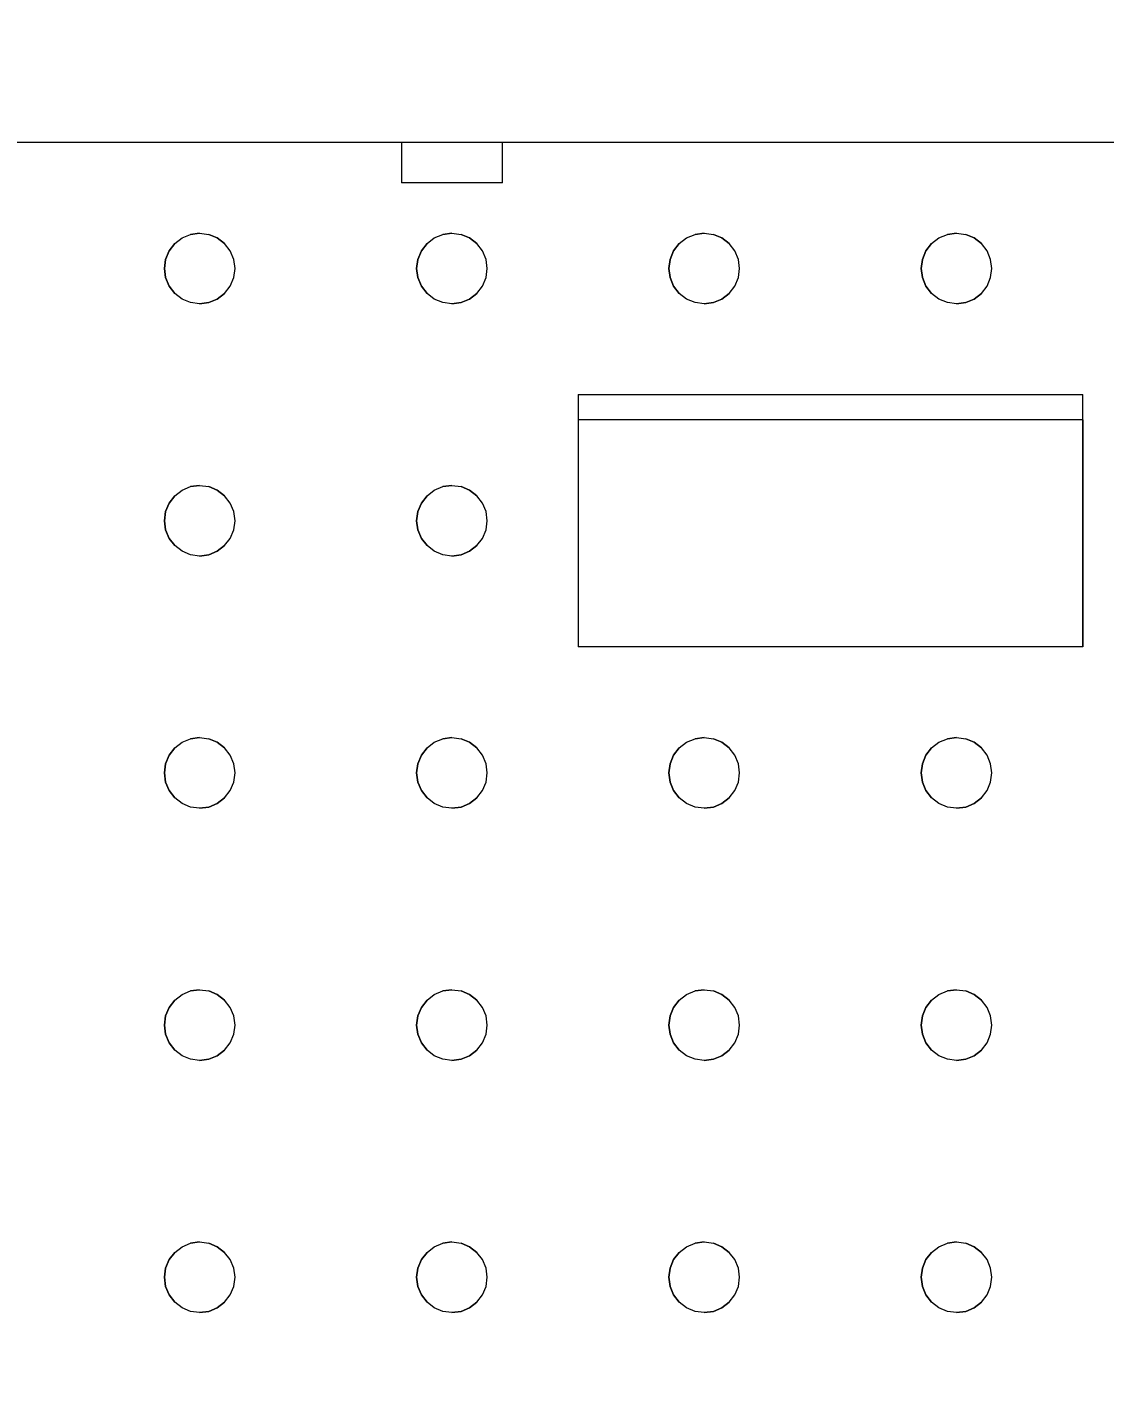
# Model space of a CAD drawing. Header units: inches. Extents: x -827 to 154, y -802 to 207.
# Drawn here: x 74.8 to 91.61, y -108.36 to -87.33 of the extents above; entities that cross this region are included whole.
import ezdxf

# ---------------------------------------------------------------- set-up
doc = ezdxf.new("R2010")
doc.units = ezdxf.units.IN
doc.header["$MEASUREMENT"] = 0
for name, color, linetype, lineweight in [('A-ANNO-DIMS', 211, 'Continuous', 9), ('A-ANNO-DIMS-48', 211, 'Continuous', 9), ('Layer0', 7, 'Continuous', 9), ('welding_bench_skp', 8, 'Continuous', 9)]:
    doc.layers.add(name, color=color, linetype=linetype, lineweight=lineweight)
doc.styles.add('Arial', font='arial.ttf', dxfattribs={"height": 4.5})
doc.dimstyles.new('Linear_-_3_32__Arial', dxfattribs={"dimscale": 12, "dimtxt": 4.591167, "dimasz": 0.5, "dimexe": 0.375, "dimexo": 0.25, "dimgap": 0.25, "dimtad": 1, "dimdec": 5, "dimrnd": 0.03125, "dimzin": 1, "dimdsep": 46, "dimlunit": 4, "dimtxsty": 'Arial', "dimblk1": 'OBLIQUE', "dimblk2": 'OBLIQUE', "dimsah": 1, "dimcen": 0.09, "dimdle": 0.375, "dimazin": 0, "dimtfac": 1, "dimtdec": 4, "dimtix": 1, "dimtmove": 0, "dimatfit": 3, "dimfxl": 1, "dimtvp": 1, "dimtfill": 1, "dimfrac": 2, "dimtolj": 1, "dimtzin": 0, "dimarcsym": 2})

# ---------------------------------------------------------------- blocks, each defined once
blk = doc.blocks.new('welding_bench_skp_10-403465-Level 1')
at = {"layer": 'Layer0'}
for p, q in [((0, 0.394), (0, 3.937)), ((0, 3.937), (7.874, 3.937)), ((0, 3.937), (0, 0.394)), ((0, 3.937), (7.874, 3.937)), ((7.874, 0.394), (7.874, 3.937)), ((7.874, 0.394), (7.874, 3.937)), ((0, 0.394), (0, 0)), ((0, 0.394), (0, 0)), ((0, 0.394), (7.874, 0.394)), ((0, 0.394), (7.874, 0.394)), ((7.874, 0), (7.874, 0.394)), ((7.874, 0), (7.874, 0.394)), ((7.874, 0), (0, 0)), ((7.874, 0), (0, 0))]:
    blk.add_line(p, q, dxfattribs=at)
blk = doc.blocks.new('welding_bench_skp_5-403460-Level 1')
at = {"layer": 'Layer0'}
for p, q in [((39.37, 30.315), (39.37, 51.165)), ((39.37, 30.315), (39.37, 51.165)), ((21.378, 33.942), (21.264, 33.854)), ((21.264, 33.854), (21.378, 33.942)), ((21.511, 33.997), (21.378, 33.942)), ((21.378, 33.942), (21.511, 33.997)), ((21.654, 34.016), (21.511, 33.997)), ((21.511, 33.997), (21.654, 34.016)), ((21.796, 33.997), (21.654, 34.016)), ((21.654, 34.016), (21.796, 33.997)), ((21.929, 33.942), (21.796, 33.997)), ((21.796, 33.997), (21.929, 33.942)), ((22.043, 33.854), (21.929, 33.942)), ((21.929, 33.942), (22.043, 33.854)), ((25.315, 33.942), (25.201, 33.854)), ((25.201, 33.854), (25.315, 33.942)), ((25.448, 33.997), (25.315, 33.942)), ((25.315, 33.942), (25.448, 33.997)), ((25.591, 34.016), (25.448, 33.997)), ((25.448, 33.997), (25.591, 34.016)), ((25.733, 33.997), (25.591, 34.016)), ((25.591, 34.016), (25.733, 33.997)), ((25.866, 33.942), (25.733, 33.997)), ((25.733, 33.997), (25.866, 33.942)), ((25.98, 33.854), (25.866, 33.942)), ((25.866, 33.942), (25.98, 33.854)), ((29.252, 33.942), (29.138, 33.854)), ((29.138, 33.854), (29.252, 33.942)), ((29.385, 33.997), (29.252, 33.942)), ((29.252, 33.942), (29.385, 33.997)), ((29.528, 34.016), (29.385, 33.997)), ((29.385, 33.997), (29.528, 34.016)), ((29.67, 33.997), (29.528, 34.016)), ((29.528, 34.016), (29.67, 33.997)), ((29.803, 33.942), (29.67, 33.997)), ((29.67, 33.997), (29.803, 33.942)), ((29.917, 33.854), (29.803, 33.942)), ((29.803, 33.942), (29.917, 33.854)), ((33.189, 33.942), (33.075, 33.854)), ((33.075, 33.854), (33.189, 33.942)), ((33.322, 33.997), (33.189, 33.942)), ((33.189, 33.942), (33.322, 33.997)), ((33.465, 34.016), (33.322, 33.997)), ((33.322, 33.997), (33.465, 34.016)), ((33.607, 33.997), (33.465, 34.016)), ((33.465, 34.016), (33.607, 33.997)), ((33.74, 33.942), (33.607, 33.997)), ((33.607, 33.997), (33.74, 33.942)), ((33.854, 33.854), (33.74, 33.942)), ((33.74, 33.942), (33.854, 33.854)), ((37.126, 33.942), (37.012, 33.854)), ((37.012, 33.854), (37.126, 33.942)), ((37.259, 33.997), (37.126, 33.942)), ((37.126, 33.942), (37.259, 33.997)), ((37.402, 34.016), (37.259, 33.997)), ((37.259, 33.997), (37.402, 34.016)), ((37.544, 33.997), (37.402, 34.016)), ((37.402, 34.016), (37.544, 33.997)), ((37.677, 33.942), (37.544, 33.997)), ((37.544, 33.997), (37.677, 33.942)), ((37.791, 33.854), (37.677, 33.942)), ((37.677, 33.942), (37.791, 33.854)), ((21.121, 33.607), (21.176, 33.74)), ((21.121, 33.607), (21.176, 33.74)), ((21.176, 33.74), (21.264, 33.854)), ((21.176, 33.74), (21.264, 33.854)), ((22.043, 33.854), (22.131, 33.74)), ((22.043, 33.854), (22.131, 33.74)), ((22.131, 33.74), (22.186, 33.607)), ((22.131, 33.74), (22.186, 33.607)), ((25.058, 33.607), (25.113, 33.74)), ((25.058, 33.607), (25.113, 33.74)), ((25.113, 33.74), (25.201, 33.854)), ((25.113, 33.74), (25.201, 33.854)), ((25.98, 33.854), (26.068, 33.74)), ((25.98, 33.854), (26.068, 33.74)), ((26.068, 33.74), (26.123, 33.607)), ((26.068, 33.74), (26.123, 33.607)), ((28.995, 33.607), (29.05, 33.74)), ((28.995, 33.607), (29.05, 33.74)), ((29.05, 33.74), (29.138, 33.854)), ((29.05, 33.74), (29.138, 33.854)), ((29.917, 33.854), (30.005, 33.74)), ((29.917, 33.854), (30.005, 33.74)), ((30.005, 33.74), (30.06, 33.607)), ((30.005, 33.74), (30.06, 33.607)), ((32.932, 33.607), (32.987, 33.74)), ((32.932, 33.607), (32.987, 33.74)), ((32.987, 33.74), (33.075, 33.854)), ((32.987, 33.74), (33.075, 33.854)), ((33.854, 33.854), (33.942, 33.74)), ((33.854, 33.854), (33.942, 33.74)), ((33.942, 33.74), (33.997, 33.607)), ((33.942, 33.74), (33.997, 33.607)), ((36.869, 33.607), (36.924, 33.74)), ((36.869, 33.607), (36.924, 33.74)), ((36.924, 33.74), (37.012, 33.854)), ((36.924, 33.74), (37.012, 33.854)), ((37.791, 33.854), (37.879, 33.74)), ((37.791, 33.854), (37.879, 33.74)), ((37.879, 33.74), (37.934, 33.607)), ((37.879, 33.74), (37.934, 33.607)), ((21.102, 33.465), (21.121, 33.607)), ((21.102, 33.465), (21.121, 33.607)), ((21.121, 33.322), (21.102, 33.465)), ((21.102, 33.465), (21.121, 33.322)), ((22.186, 33.607), (22.205, 33.465)), ((22.205, 33.465), (22.186, 33.607)), ((22.205, 33.465), (22.186, 33.322)), ((22.205, 33.465), (22.186, 33.322)), ((25.039, 33.465), (25.058, 33.607)), ((25.039, 33.465), (25.058, 33.607)), ((25.058, 33.322), (25.039, 33.465)), ((25.039, 33.465), (25.058, 33.322)), ((26.123, 33.607), (26.142, 33.465)), ((26.142, 33.465), (26.123, 33.607)), ((26.142, 33.465), (26.123, 33.322)), ((26.142, 33.465), (26.123, 33.322)), ((28.976, 33.465), (28.995, 33.607)), ((28.976, 33.465), (28.995, 33.607)), ((28.995, 33.322), (28.976, 33.465)), ((28.976, 33.465), (28.995, 33.322)), ((30.06, 33.607), (30.079, 33.465)), ((30.079, 33.465), (30.06, 33.607)), ((30.079, 33.465), (30.06, 33.322)), ((30.079, 33.465), (30.06, 33.322)), ((32.913, 33.465), (32.932, 33.607)), ((32.913, 33.465), (32.932, 33.607)), ((32.932, 33.322), (32.913, 33.465)), ((32.913, 33.465), (32.932, 33.322)), ((33.997, 33.607), (34.016, 33.465)), ((34.016, 33.465), (33.997, 33.607)), ((34.016, 33.465), (33.997, 33.322)), ((34.016, 33.465), (33.997, 33.322)), ((36.85, 33.465), (36.869, 33.607)), ((36.85, 33.465), (36.869, 33.607)), ((36.869, 33.322), (36.85, 33.465)), ((36.85, 33.465), (36.869, 33.322)), ((37.934, 33.607), (37.953, 33.465)), ((37.953, 33.465), (37.934, 33.607)), ((37.953, 33.465), (37.934, 33.322)), ((37.953, 33.465), (37.934, 33.322)), ((21.176, 33.189), (21.121, 33.322)), ((21.121, 33.322), (21.176, 33.189)), ((22.186, 33.322), (22.131, 33.189)), ((22.131, 33.189), (22.186, 33.322)), ((25.113, 33.189), (25.058, 33.322)), ((25.058, 33.322), (25.113, 33.189)), ((26.123, 33.322), (26.068, 33.189)), ((26.068, 33.189), (26.123, 33.322)), ((29.05, 33.189), (28.995, 33.322)), ((28.995, 33.322), (29.05, 33.189)), ((30.06, 33.322), (30.005, 33.189)), ((30.005, 33.189), (30.06, 33.322)), ((32.987, 33.189), (32.932, 33.322)), ((32.932, 33.322), (32.987, 33.189)), ((33.997, 33.322), (33.942, 33.189)), ((33.942, 33.189), (33.997, 33.322)), ((36.924, 33.189), (36.869, 33.322)), ((36.869, 33.322), (36.924, 33.189)), ((37.934, 33.322), (37.879, 33.189)), ((37.879, 33.189), (37.934, 33.322)), ((21.264, 33.075), (21.176, 33.189)), ((21.176, 33.189), (21.264, 33.075)), ((21.264, 33.075), (21.378, 32.987)), ((21.264, 33.075), (21.378, 32.987)), ((21.929, 32.987), (22.043, 33.075)), ((21.929, 32.987), (22.043, 33.075)), ((22.131, 33.189), (22.043, 33.075)), ((22.043, 33.075), (22.131, 33.189)), ((25.201, 33.075), (25.113, 33.189)), ((25.113, 33.189), (25.201, 33.075)), ((25.201, 33.075), (25.315, 32.987)), ((25.201, 33.075), (25.315, 32.987)), ((25.866, 32.987), (25.98, 33.075)), ((25.866, 32.987), (25.98, 33.075)), ((26.068, 33.189), (25.98, 33.075)), ((25.98, 33.075), (26.068, 33.189)), ((29.138, 33.075), (29.05, 33.189)), ((29.05, 33.189), (29.138, 33.075)), ((29.138, 33.075), (29.252, 32.987)), ((29.138, 33.075), (29.252, 32.987)), ((29.803, 32.987), (29.917, 33.075)), ((29.803, 32.987), (29.917, 33.075)), ((30.005, 33.189), (29.917, 33.075)), ((29.917, 33.075), (30.005, 33.189)), ((33.075, 33.075), (32.987, 33.189)), ((32.987, 33.189), (33.075, 33.075)), ((33.075, 33.075), (33.189, 32.987)), ((33.075, 33.075), (33.189, 32.987)), ((33.74, 32.987), (33.854, 33.075)), ((33.74, 32.987), (33.854, 33.075)), ((33.942, 33.189), (33.854, 33.075)), ((33.854, 33.075), (33.942, 33.189)), ((37.012, 33.075), (36.924, 33.189)), ((36.924, 33.189), (37.012, 33.075)), ((37.012, 33.075), (37.126, 32.987)), ((37.012, 33.075), (37.126, 32.987)), ((37.677, 32.987), (37.791, 33.075)), ((37.677, 32.987), (37.791, 33.075)), ((37.879, 33.189), (37.791, 33.075)), ((37.791, 33.075), (37.879, 33.189)), ((21.378, 32.987), (21.511, 32.932)), ((21.378, 32.987), (21.511, 32.932)), ((21.511, 32.932), (21.654, 32.913)), ((21.511, 32.932), (21.654, 32.913)), ((21.654, 32.913), (21.796, 32.932)), ((21.654, 32.913), (21.796, 32.932)), ((21.796, 32.932), (21.929, 32.987)), ((21.796, 32.932), (21.929, 32.987)), ((25.315, 32.987), (25.448, 32.932)), ((25.315, 32.987), (25.448, 32.932)), ((25.448, 32.932), (25.591, 32.913)), ((25.448, 32.932), (25.591, 32.913)), ((25.591, 32.913), (25.733, 32.932)), ((25.591, 32.913), (25.733, 32.932)), ((25.733, 32.932), (25.866, 32.987)), ((25.733, 32.932), (25.866, 32.987)), ((29.252, 32.987), (29.385, 32.932)), ((29.252, 32.987), (29.385, 32.932)), ((29.385, 32.932), (29.528, 32.913)), ((29.385, 32.932), (29.528, 32.913)), ((29.528, 32.913), (29.67, 32.932)), ((29.528, 32.913), (29.67, 32.932)), ((29.67, 32.932), (29.803, 32.987)), ((29.67, 32.932), (29.803, 32.987)), ((33.189, 32.987), (33.322, 32.932)), ((33.189, 32.987), (33.322, 32.932)), ((33.322, 32.932), (33.465, 32.913)), ((33.322, 32.932), (33.465, 32.913)), ((33.465, 32.913), (33.607, 32.932)), ((33.465, 32.913), (33.607, 32.932)), ((33.607, 32.932), (33.74, 32.987)), ((33.607, 32.932), (33.74, 32.987)), ((37.126, 32.987), (37.259, 32.932)), ((37.126, 32.987), (37.259, 32.932)), ((37.259, 32.932), (37.402, 32.913)), ((37.259, 32.932), (37.402, 32.913)), ((37.402, 32.913), (37.544, 32.932)), ((37.402, 32.913), (37.544, 32.932)), ((37.544, 32.932), (37.677, 32.987)), ((37.544, 32.932), (37.677, 32.987)), ((39.37, 30.315), (38.74, 30.315)), ((38.74, 28.74), (38.74, 30.315)), ((38.74, 28.74), (38.74, 30.315)), ((39.37, 30.315), (38.74, 30.315)), ((21.654, 30.079), (21.511, 30.06)), ((21.511, 30.06), (21.654, 30.079)), ((21.796, 30.06), (21.654, 30.079)), ((21.654, 30.079), (21.796, 30.06)), ((25.591, 30.079), (25.448, 30.06)), ((25.448, 30.06), (25.591, 30.079)), ((25.733, 30.06), (25.591, 30.079)), ((25.591, 30.079), (25.733, 30.06)), ((29.528, 30.079), (29.385, 30.06)), ((29.385, 30.06), (29.528, 30.079)), ((29.67, 30.06), (29.528, 30.079)), ((29.528, 30.079), (29.67, 30.06)), ((33.465, 30.079), (33.322, 30.06)), ((33.322, 30.06), (33.465, 30.079)), ((33.607, 30.06), (33.465, 30.079)), ((33.465, 30.079), (33.607, 30.06)), ((37.402, 30.079), (37.259, 30.06)), ((37.259, 30.06), (37.402, 30.079)), ((37.544, 30.06), (37.402, 30.079)), ((37.402, 30.079), (37.544, 30.06)), ((21.176, 29.803), (21.264, 29.917)), ((21.176, 29.803), (21.264, 29.917)), ((21.378, 30.005), (21.264, 29.917)), ((21.264, 29.917), (21.378, 30.005)), ((21.511, 30.06), (21.378, 30.005)), ((21.378, 30.005), (21.511, 30.06)), ((21.929, 30.005), (21.796, 30.06)), ((21.796, 30.06), (21.929, 30.005)), ((22.043, 29.917), (21.929, 30.005)), ((21.929, 30.005), (22.043, 29.917)), ((22.043, 29.917), (22.131, 29.803)), ((22.043, 29.917), (22.131, 29.803)), ((25.113, 29.803), (25.201, 29.917)), ((25.113, 29.803), (25.201, 29.917)), ((25.315, 30.005), (25.201, 29.917)), ((25.201, 29.917), (25.315, 30.005)), ((25.448, 30.06), (25.315, 30.005)), ((25.315, 30.005), (25.448, 30.06)), ((25.866, 30.005), (25.733, 30.06)), ((25.733, 30.06), (25.866, 30.005)), ((25.98, 29.917), (25.866, 30.005)), ((25.866, 30.005), (25.98, 29.917)), ((25.98, 29.917), (26.068, 29.803)), ((25.98, 29.917), (26.068, 29.803)), ((29.05, 29.803), (29.138, 29.917)), ((29.05, 29.803), (29.138, 29.917)), ((29.252, 30.005), (29.138, 29.917)), ((29.138, 29.917), (29.252, 30.005)), ((29.385, 30.06), (29.252, 30.005)), ((29.252, 30.005), (29.385, 30.06)), ((29.803, 30.005), (29.67, 30.06)), ((29.67, 30.06), (29.803, 30.005)), ((29.917, 29.917), (29.803, 30.005)), ((29.803, 30.005), (29.917, 29.917)), ((29.917, 29.917), (30.005, 29.803)), ((29.917, 29.917), (30.005, 29.803)), ((32.987, 29.803), (33.075, 29.917)), ((32.987, 29.803), (33.075, 29.917)), ((33.189, 30.005), (33.075, 29.917)), ((33.075, 29.917), (33.189, 30.005)), ((33.322, 30.06), (33.189, 30.005)), ((33.189, 30.005), (33.322, 30.06)), ((33.74, 30.005), (33.607, 30.06)), ((33.607, 30.06), (33.74, 30.005)), ((33.854, 29.917), (33.74, 30.005)), ((33.74, 30.005), (33.854, 29.917)), ((33.854, 29.917), (33.942, 29.803)), ((33.854, 29.917), (33.942, 29.803)), ((36.924, 29.803), (37.012, 29.917)), ((36.924, 29.803), (37.012, 29.917)), ((37.126, 30.005), (37.012, 29.917)), ((37.012, 29.917), (37.126, 30.005)), ((37.259, 30.06), (37.126, 30.005)), ((37.126, 30.005), (37.259, 30.06)), ((37.677, 30.005), (37.544, 30.06)), ((37.544, 30.06), (37.677, 30.005)), ((37.791, 29.917), (37.677, 30.005)), ((37.677, 30.005), (37.791, 29.917)), ((37.791, 29.917), (37.879, 29.803)), ((37.791, 29.917), (37.879, 29.803)), ((21.102, 29.528), (21.121, 29.67)), ((21.102, 29.528), (21.121, 29.67)), ((21.121, 29.67), (21.176, 29.803)), ((21.121, 29.67), (21.176, 29.803)), ((22.131, 29.803), (22.186, 29.67)), ((22.131, 29.803), (22.186, 29.67)), ((22.186, 29.67), (22.205, 29.528)), ((22.205, 29.528), (22.186, 29.67)), ((25.039, 29.528), (25.058, 29.67)), ((25.039, 29.528), (25.058, 29.67)), ((25.058, 29.67), (25.113, 29.803)), ((25.058, 29.67), (25.113, 29.803)), ((26.068, 29.803), (26.123, 29.67)), ((26.068, 29.803), (26.123, 29.67)), ((26.123, 29.67), (26.142, 29.528)), ((26.142, 29.528), (26.123, 29.67)), ((28.976, 29.528), (28.995, 29.67)), ((28.976, 29.528), (28.995, 29.67)), ((28.995, 29.67), (29.05, 29.803)), ((28.995, 29.67), (29.05, 29.803)), ((30.005, 29.803), (30.06, 29.67)), ((30.005, 29.803), (30.06, 29.67)), ((30.06, 29.67), (30.079, 29.528)), ((30.079, 29.528), (30.06, 29.67)), ((32.913, 29.528), (32.932, 29.67)), ((32.913, 29.528), (32.932, 29.67)), ((32.932, 29.67), (32.987, 29.803)), ((32.932, 29.67), (32.987, 29.803)), ((33.942, 29.803), (33.997, 29.67)), ((33.942, 29.803), (33.997, 29.67)), ((33.997, 29.67), (34.016, 29.528)), ((34.016, 29.528), (33.997, 29.67)), ((36.85, 29.528), (36.869, 29.67)), ((36.85, 29.528), (36.869, 29.67)), ((36.869, 29.67), (36.924, 29.803)), ((36.869, 29.67), (36.924, 29.803)), ((37.879, 29.803), (37.934, 29.67)), ((37.879, 29.803), (37.934, 29.67)), ((37.934, 29.67), (37.953, 29.528)), ((37.953, 29.528), (37.934, 29.67)), ((21.121, 29.385), (21.102, 29.528)), ((21.102, 29.528), (21.121, 29.385)), ((22.205, 29.528), (22.186, 29.385)), ((22.205, 29.528), (22.186, 29.385)), ((25.058, 29.385), (25.039, 29.528)), ((25.039, 29.528), (25.058, 29.385)), ((26.142, 29.528), (26.123, 29.385)), ((26.142, 29.528), (26.123, 29.385)), ((28.995, 29.385), (28.976, 29.528)), ((28.976, 29.528), (28.995, 29.385)), ((30.079, 29.528), (30.06, 29.385)), ((30.079, 29.528), (30.06, 29.385)), ((32.932, 29.385), (32.913, 29.528)), ((32.913, 29.528), (32.932, 29.385)), ((34.016, 29.528), (33.997, 29.385)), ((34.016, 29.528), (33.997, 29.385)), ((36.869, 29.385), (36.85, 29.528)), ((36.85, 29.528), (36.869, 29.385)), ((37.953, 29.528), (37.934, 29.385)), ((37.953, 29.528), (37.934, 29.385)), ((21.176, 29.252), (21.121, 29.385)), ((21.121, 29.385), (21.176, 29.252)), ((21.264, 29.138), (21.176, 29.252)), ((21.176, 29.252), (21.264, 29.138)), ((22.131, 29.252), (22.043, 29.138)), ((22.043, 29.138), (22.131, 29.252)), ((22.186, 29.385), (22.131, 29.252)), ((22.131, 29.252), (22.186, 29.385)), ((25.113, 29.252), (25.058, 29.385)), ((25.058, 29.385), (25.113, 29.252)), ((25.201, 29.138), (25.113, 29.252)), ((25.113, 29.252), (25.201, 29.138)), ((26.068, 29.252), (25.98, 29.138)), ((25.98, 29.138), (26.068, 29.252)), ((26.123, 29.385), (26.068, 29.252)), ((26.068, 29.252), (26.123, 29.385)), ((29.05, 29.252), (28.995, 29.385)), ((28.995, 29.385), (29.05, 29.252)), ((29.138, 29.138), (29.05, 29.252)), ((29.05, 29.252), (29.138, 29.138)), ((30.005, 29.252), (29.917, 29.138)), ((29.917, 29.138), (30.005, 29.252)), ((30.06, 29.385), (30.005, 29.252)), ((30.005, 29.252), (30.06, 29.385)), ((32.987, 29.252), (32.932, 29.385)), ((32.932, 29.385), (32.987, 29.252)), ((33.075, 29.138), (32.987, 29.252)), ((32.987, 29.252), (33.075, 29.138)), ((33.942, 29.252), (33.854, 29.138)), ((33.854, 29.138), (33.942, 29.252)), ((33.997, 29.385), (33.942, 29.252)), ((33.942, 29.252), (33.997, 29.385)), ((36.924, 29.252), (36.869, 29.385)), ((36.869, 29.385), (36.924, 29.252)), ((37.012, 29.138), (36.924, 29.252)), ((36.924, 29.252), (37.012, 29.138)), ((37.879, 29.252), (37.791, 29.138)), ((37.791, 29.138), (37.879, 29.252)), ((37.934, 29.385), (37.879, 29.252)), ((37.879, 29.252), (37.934, 29.385)), ((21.264, 29.138), (21.378, 29.05)), ((21.264, 29.138), (21.378, 29.05)), ((21.378, 29.05), (21.511, 28.995)), ((21.378, 29.05), (21.511, 28.995)), ((21.796, 28.995), (21.929, 29.05)), ((21.796, 28.995), (21.929, 29.05)), ((21.929, 29.05), (22.043, 29.138)), ((21.929, 29.05), (22.043, 29.138)), ((25.201, 29.138), (25.315, 29.05)), ((25.201, 29.138), (25.315, 29.05)), ((25.315, 29.05), (25.448, 28.995)), ((25.315, 29.05), (25.448, 28.995)), ((25.733, 28.995), (25.866, 29.05)), ((25.733, 28.995), (25.866, 29.05)), ((25.866, 29.05), (25.98, 29.138)), ((25.866, 29.05), (25.98, 29.138)), ((29.138, 29.138), (29.252, 29.05)), ((29.138, 29.138), (29.252, 29.05)), ((29.252, 29.05), (29.385, 28.995)), ((29.252, 29.05), (29.385, 28.995)), ((29.67, 28.995), (29.803, 29.05)), ((29.67, 28.995), (29.803, 29.05)), ((29.803, 29.05), (29.917, 29.138)), ((29.803, 29.05), (29.917, 29.138)), ((33.075, 29.138), (33.189, 29.05)), ((33.075, 29.138), (33.189, 29.05)), ((33.189, 29.05), (33.322, 28.995)), ((33.189, 29.05), (33.322, 28.995)), ((33.607, 28.995), (33.74, 29.05)), ((33.607, 28.995), (33.74, 29.05)), ((33.74, 29.05), (33.854, 29.138)), ((33.74, 29.05), (33.854, 29.138)), ((37.012, 29.138), (37.126, 29.05)), ((37.012, 29.138), (37.126, 29.05)), ((37.126, 29.05), (37.259, 28.995)), ((37.126, 29.05), (37.259, 28.995)), ((37.544, 28.995), (37.677, 29.05)), ((37.544, 28.995), (37.677, 29.05)), ((37.677, 29.05), (37.791, 29.138)), ((37.677, 29.05), (37.791, 29.138)), ((21.511, 28.995), (21.654, 28.976)), ((21.511, 28.995), (21.654, 28.976)), ((21.654, 28.976), (21.796, 28.995)), ((21.654, 28.976), (21.796, 28.995)), ((25.448, 28.995), (25.591, 28.976)), ((25.448, 28.995), (25.591, 28.976)), ((25.591, 28.976), (25.733, 28.995)), ((25.591, 28.976), (25.733, 28.995)), ((29.385, 28.995), (29.528, 28.976)), ((29.385, 28.995), (29.528, 28.976)), ((29.528, 28.976), (29.67, 28.995)), ((29.528, 28.976), (29.67, 28.995)), ((33.322, 28.995), (33.465, 28.976)), ((33.322, 28.995), (33.465, 28.976)), ((33.465, 28.976), (33.607, 28.995)), ((33.465, 28.976), (33.607, 28.995)), ((37.259, 28.995), (37.402, 28.976)), ((37.259, 28.995), (37.402, 28.976)), ((37.402, 28.976), (37.544, 28.995)), ((37.402, 28.976), (37.544, 28.995)), ((38.74, 28.74), (39.37, 28.74)), ((38.74, 28.74), (39.37, 28.74)), ((39.37, 4.724), (39.37, 28.74)), ((39.37, 4.724), (39.37, 28.74)), ((21.511, 26.123), (21.378, 26.068)), ((21.378, 26.068), (21.511, 26.123)), ((21.654, 26.142), (21.511, 26.123)), ((21.511, 26.123), (21.654, 26.142)), ((21.796, 26.123), (21.654, 26.142)), ((21.654, 26.142), (21.796, 26.123)), ((21.929, 26.068), (21.796, 26.123)), ((21.796, 26.123), (21.929, 26.068)), ((25.448, 26.123), (25.315, 26.068)), ((25.315, 26.068), (25.448, 26.123)), ((25.591, 26.142), (25.448, 26.123)), ((25.448, 26.123), (25.591, 26.142)), ((25.733, 26.123), (25.591, 26.142)), ((25.591, 26.142), (25.733, 26.123)), ((25.866, 26.068), (25.733, 26.123)), ((25.733, 26.123), (25.866, 26.068)), ((29.385, 26.123), (29.252, 26.068)), ((29.252, 26.068), (29.385, 26.123)), ((29.528, 26.142), (29.385, 26.123)), ((29.385, 26.123), (29.528, 26.142)), ((29.67, 26.123), (29.528, 26.142)), ((29.528, 26.142), (29.67, 26.123)), ((29.803, 26.068), (29.67, 26.123)), ((29.67, 26.123), (29.803, 26.068)), ((37.259, 26.123), (37.126, 26.068)), ((37.126, 26.068), (37.259, 26.123)), ((37.402, 26.142), (37.259, 26.123)), ((37.259, 26.123), (37.402, 26.142)), ((37.544, 26.123), (37.402, 26.142)), ((37.402, 26.142), (37.544, 26.123)), ((37.677, 26.068), (37.544, 26.123)), ((37.544, 26.123), (37.677, 26.068)), ((21.121, 25.733), (21.176, 25.866)), ((21.121, 25.733), (21.176, 25.866)), ((21.176, 25.866), (21.264, 25.98)), ((21.176, 25.866), (21.264, 25.98)), ((21.378, 26.068), (21.264, 25.98)), ((21.264, 25.98), (21.378, 26.068)), ((22.043, 25.98), (21.929, 26.068)), ((21.929, 26.068), (22.043, 25.98)), ((22.043, 25.98), (22.131, 25.866)), ((22.043, 25.98), (22.131, 25.866)), ((22.131, 25.866), (22.186, 25.733)), ((22.131, 25.866), (22.186, 25.733)), ((25.058, 25.733), (25.113, 25.866)), ((25.058, 25.733), (25.113, 25.866)), ((25.113, 25.866), (25.201, 25.98)), ((25.113, 25.866), (25.201, 25.98)), ((25.315, 26.068), (25.201, 25.98)), ((25.201, 25.98), (25.315, 26.068)), ((25.98, 25.98), (25.866, 26.068)), ((25.866, 26.068), (25.98, 25.98)), ((25.98, 25.98), (26.068, 25.866)), ((25.98, 25.98), (26.068, 25.866)), ((26.068, 25.866), (26.123, 25.733)), ((26.068, 25.866), (26.123, 25.733)), ((28.995, 25.733), (29.05, 25.866)), ((28.995, 25.733), (29.05, 25.866)), ((29.05, 25.866), (29.138, 25.98)), ((29.05, 25.866), (29.138, 25.98)), ((29.252, 26.068), (29.138, 25.98)), ((29.138, 25.98), (29.252, 26.068)), ((29.917, 25.98), (29.803, 26.068)), ((29.803, 26.068), (29.917, 25.98)), ((29.917, 25.98), (30.005, 25.866)), ((29.917, 25.98), (30.005, 25.866)), ((30.005, 25.866), (30.06, 25.733)), ((30.005, 25.866), (30.06, 25.733)), ((36.869, 25.733), (36.924, 25.866)), ((36.869, 25.733), (36.924, 25.866)), ((36.924, 25.866), (37.012, 25.98)), ((36.924, 25.866), (37.012, 25.98)), ((37.126, 26.068), (37.012, 25.98)), ((37.012, 25.98), (37.126, 26.068)), ((37.791, 25.98), (37.677, 26.068)), ((37.677, 26.068), (37.791, 25.98)), ((37.791, 25.98), (37.879, 25.866)), ((37.791, 25.98), (37.879, 25.866)), ((37.879, 25.866), (37.934, 25.733)), ((37.879, 25.866), (37.934, 25.733)), ((21.102, 25.591), (21.121, 25.733)), ((21.102, 25.591), (21.121, 25.733)), ((22.186, 25.733), (22.205, 25.591)), ((22.205, 25.591), (22.186, 25.733)), ((25.039, 25.591), (25.058, 25.733)), ((25.039, 25.591), (25.058, 25.733)), ((26.123, 25.733), (26.142, 25.591)), ((26.142, 25.591), (26.123, 25.733)), ((28.976, 25.591), (28.995, 25.733)), ((28.976, 25.591), (28.995, 25.733)), ((30.06, 25.733), (30.079, 25.591)), ((30.079, 25.591), (30.06, 25.733)), ((36.85, 25.591), (36.869, 25.733)), ((36.85, 25.591), (36.869, 25.733)), ((37.934, 25.733), (37.953, 25.591)), ((37.953, 25.591), (37.934, 25.733)), ((21.121, 25.448), (21.102, 25.591)), ((21.102, 25.591), (21.121, 25.448)), ((21.176, 25.315), (21.121, 25.448)), ((21.121, 25.448), (21.176, 25.315)), ((22.186, 25.448), (22.131, 25.315)), ((22.131, 25.315), (22.186, 25.448)), ((22.205, 25.591), (22.186, 25.448)), ((22.205, 25.591), (22.186, 25.448)), ((25.058, 25.448), (25.039, 25.591)), ((25.039, 25.591), (25.058, 25.448)), ((25.113, 25.315), (25.058, 25.448)), ((25.058, 25.448), (25.113, 25.315)), ((26.123, 25.448), (26.068, 25.315)), ((26.068, 25.315), (26.123, 25.448)), ((26.142, 25.591), (26.123, 25.448)), ((26.142, 25.591), (26.123, 25.448)), ((28.995, 25.448), (28.976, 25.591)), ((28.976, 25.591), (28.995, 25.448)), ((29.05, 25.315), (28.995, 25.448)), ((28.995, 25.448), (29.05, 25.315)), ((30.06, 25.448), (30.005, 25.315)), ((30.005, 25.315), (30.06, 25.448)), ((30.079, 25.591), (30.06, 25.448)), ((30.079, 25.591), (30.06, 25.448)), ((36.869, 25.448), (36.85, 25.591)), ((36.85, 25.591), (36.869, 25.448)), ((36.924, 25.315), (36.869, 25.448)), ((36.869, 25.448), (36.924, 25.315)), ((37.934, 25.448), (37.879, 25.315)), ((37.879, 25.315), (37.934, 25.448)), ((37.953, 25.591), (37.934, 25.448)), ((37.953, 25.591), (37.934, 25.448)), ((21.264, 25.201), (21.176, 25.315)), ((21.176, 25.315), (21.264, 25.201)), ((22.131, 25.315), (22.043, 25.201)), ((22.043, 25.201), (22.131, 25.315)), ((25.201, 25.201), (25.113, 25.315)), ((25.113, 25.315), (25.201, 25.201)), ((26.068, 25.315), (25.98, 25.201)), ((25.98, 25.201), (26.068, 25.315)), ((29.138, 25.201), (29.05, 25.315)), ((29.05, 25.315), (29.138, 25.201)), ((30.005, 25.315), (29.917, 25.201)), ((29.917, 25.201), (30.005, 25.315)), ((37.012, 25.201), (36.924, 25.315)), ((36.924, 25.315), (37.012, 25.201)), ((37.879, 25.315), (37.791, 25.201)), ((37.791, 25.201), (37.879, 25.315)), ((21.264, 25.201), (21.378, 25.113)), ((21.264, 25.201), (21.378, 25.113)), ((21.378, 25.113), (21.511, 25.058)), ((21.378, 25.113), (21.511, 25.058)), ((21.511, 25.058), (21.654, 25.039)), ((21.511, 25.058), (21.654, 25.039)), ((21.654, 25.039), (21.796, 25.058)), ((21.654, 25.039), (21.796, 25.058)), ((21.796, 25.058), (21.929, 25.113)), ((21.796, 25.058), (21.929, 25.113)), ((21.929, 25.113), (22.043, 25.201)), ((21.929, 25.113), (22.043, 25.201)), ((25.201, 25.201), (25.315, 25.113)), ((25.201, 25.201), (25.315, 25.113)), ((25.315, 25.113), (25.448, 25.058)), ((25.315, 25.113), (25.448, 25.058)), ((25.448, 25.058), (25.591, 25.039)), ((25.448, 25.058), (25.591, 25.039)), ((25.591, 25.039), (25.733, 25.058)), ((25.591, 25.039), (25.733, 25.058)), ((25.733, 25.058), (25.866, 25.113)), ((25.733, 25.058), (25.866, 25.113)), ((25.866, 25.113), (25.98, 25.201)), ((25.866, 25.113), (25.98, 25.201)), ((29.138, 25.201), (29.252, 25.113)), ((29.138, 25.201), (29.252, 25.113)), ((29.252, 25.113), (29.385, 25.058)), ((29.252, 25.113), (29.385, 25.058)), ((29.385, 25.058), (29.528, 25.039)), ((29.385, 25.058), (29.528, 25.039)), ((29.528, 25.039), (29.67, 25.058)), ((29.528, 25.039), (29.67, 25.058)), ((29.67, 25.058), (29.803, 25.113)), ((29.67, 25.058), (29.803, 25.113)), ((29.803, 25.113), (29.917, 25.201)), ((29.803, 25.113), (29.917, 25.201)), ((37.012, 25.201), (37.126, 25.113)), ((37.012, 25.201), (37.126, 25.113)), ((37.126, 25.113), (37.259, 25.058)), ((37.126, 25.113), (37.259, 25.058)), ((37.259, 25.058), (37.402, 25.039)), ((37.259, 25.058), (37.402, 25.039)), ((37.402, 25.039), (37.544, 25.058)), ((37.402, 25.039), (37.544, 25.058)), ((37.544, 25.058), (37.677, 25.113)), ((37.544, 25.058), (37.677, 25.113)), ((37.677, 25.113), (37.791, 25.201)), ((37.677, 25.113), (37.791, 25.201)), ((21.378, 22.131), (21.264, 22.043)), ((21.264, 22.043), (21.378, 22.131)), ((21.511, 22.186), (21.378, 22.131)), ((21.378, 22.131), (21.511, 22.186)), ((21.654, 22.205), (21.511, 22.186)), ((21.511, 22.186), (21.654, 22.205)), ((21.796, 22.186), (21.654, 22.205)), ((21.654, 22.205), (21.796, 22.186)), ((21.929, 22.131), (21.796, 22.186)), ((21.796, 22.186), (21.929, 22.131)), ((22.043, 22.043), (21.929, 22.131)), ((21.929, 22.131), (22.043, 22.043)), ((25.315, 22.131), (25.201, 22.043)), ((25.201, 22.043), (25.315, 22.131)), ((25.448, 22.186), (25.315, 22.131)), ((25.315, 22.131), (25.448, 22.186)), ((25.591, 22.205), (25.448, 22.186)), ((25.448, 22.186), (25.591, 22.205)), ((25.733, 22.186), (25.591, 22.205)), ((25.591, 22.205), (25.733, 22.186)), ((25.866, 22.131), (25.733, 22.186)), ((25.733, 22.186), (25.866, 22.131)), ((25.98, 22.043), (25.866, 22.131)), ((25.866, 22.131), (25.98, 22.043)), ((29.252, 22.131), (29.138, 22.043)), ((29.138, 22.043), (29.252, 22.131)), ((29.385, 22.186), (29.252, 22.131)), ((29.252, 22.131), (29.385, 22.186)), ((29.528, 22.205), (29.385, 22.186)), ((29.385, 22.186), (29.528, 22.205)), ((29.67, 22.186), (29.528, 22.205)), ((29.528, 22.205), (29.67, 22.186)), ((29.803, 22.131), (29.67, 22.186)), ((29.67, 22.186), (29.803, 22.131)), ((29.917, 22.043), (29.803, 22.131)), ((29.803, 22.131), (29.917, 22.043)), ((37.126, 22.131), (37.012, 22.043)), ((37.012, 22.043), (37.126, 22.131)), ((37.259, 22.186), (37.126, 22.131)), ((37.126, 22.131), (37.259, 22.186)), ((37.402, 22.205), (37.259, 22.186)), ((37.259, 22.186), (37.402, 22.205)), ((37.544, 22.186), (37.402, 22.205)), ((37.402, 22.205), (37.544, 22.186)), ((37.677, 22.131), (37.544, 22.186)), ((37.544, 22.186), (37.677, 22.131)), ((37.791, 22.043), (37.677, 22.131)), ((37.677, 22.131), (37.791, 22.043)), ((21.121, 21.796), (21.176, 21.929)), ((21.121, 21.796), (21.176, 21.929)), ((21.176, 21.929), (21.264, 22.043)), ((21.176, 21.929), (21.264, 22.043)), ((22.043, 22.043), (22.131, 21.929)), ((22.043, 22.043), (22.131, 21.929)), ((22.131, 21.929), (22.186, 21.796)), ((22.131, 21.929), (22.186, 21.796)), ((25.058, 21.796), (25.113, 21.929)), ((25.058, 21.796), (25.113, 21.929)), ((25.113, 21.929), (25.201, 22.043)), ((25.113, 21.929), (25.201, 22.043)), ((25.98, 22.043), (26.068, 21.929)), ((25.98, 22.043), (26.068, 21.929)), ((26.068, 21.929), (26.123, 21.796)), ((26.068, 21.929), (26.123, 21.796)), ((28.995, 21.796), (29.05, 21.929)), ((28.995, 21.796), (29.05, 21.929)), ((29.05, 21.929), (29.138, 22.043)), ((29.05, 21.929), (29.138, 22.043)), ((29.917, 22.043), (30.005, 21.929)), ((29.917, 22.043), (30.005, 21.929)), ((30.005, 21.929), (30.06, 21.796)), ((30.005, 21.929), (30.06, 21.796)), ((36.869, 21.796), (36.924, 21.929)), ((36.869, 21.796), (36.924, 21.929)), ((36.924, 21.929), (37.012, 22.043)), ((36.924, 21.929), (37.012, 22.043)), ((37.791, 22.043), (37.879, 21.929)), ((37.791, 22.043), (37.879, 21.929)), ((37.879, 21.929), (37.934, 21.796)), ((37.879, 21.929), (37.934, 21.796)), ((21.102, 21.654), (21.121, 21.796)), ((21.102, 21.654), (21.121, 21.796)), ((22.186, 21.796), (22.205, 21.654)), ((22.205, 21.654), (22.186, 21.796)), ((25.039, 21.654), (25.058, 21.796)), ((25.039, 21.654), (25.058, 21.796)), ((26.123, 21.796), (26.142, 21.654)), ((26.142, 21.654), (26.123, 21.796)), ((28.976, 21.654), (28.995, 21.796)), ((28.976, 21.654), (28.995, 21.796)), ((30.06, 21.796), (30.079, 21.654)), ((30.079, 21.654), (30.06, 21.796)), ((36.85, 21.654), (36.869, 21.796)), ((36.85, 21.654), (36.869, 21.796)), ((37.934, 21.796), (37.953, 21.654)), ((37.953, 21.654), (37.934, 21.796)), ((21.121, 21.511), (21.102, 21.654)), ((21.102, 21.654), (21.121, 21.511)), ((21.176, 21.378), (21.121, 21.511)), ((21.121, 21.511), (21.176, 21.378)), ((22.186, 21.511), (22.131, 21.378)), ((22.131, 21.378), (22.186, 21.511)), ((22.205, 21.654), (22.186, 21.511)), ((22.205, 21.654), (22.186, 21.511)), ((25.058, 21.511), (25.039, 21.654)), ((25.039, 21.654), (25.058, 21.511)), ((25.113, 21.378), (25.058, 21.511)), ((25.058, 21.511), (25.113, 21.378)), ((26.123, 21.511), (26.068, 21.378)), ((26.068, 21.378), (26.123, 21.511)), ((26.142, 21.654), (26.123, 21.511)), ((26.142, 21.654), (26.123, 21.511)), ((28.995, 21.511), (28.976, 21.654)), ((28.976, 21.654), (28.995, 21.511)), ((29.05, 21.378), (28.995, 21.511)), ((28.995, 21.511), (29.05, 21.378)), ((30.06, 21.511), (30.005, 21.378)), ((30.005, 21.378), (30.06, 21.511)), ((30.079, 21.654), (30.06, 21.511)), ((30.079, 21.654), (30.06, 21.511)), ((36.869, 21.511), (36.85, 21.654)), ((36.85, 21.654), (36.869, 21.511)), ((36.924, 21.378), (36.869, 21.511)), ((36.869, 21.511), (36.924, 21.378)), ((37.934, 21.511), (37.879, 21.378)), ((37.879, 21.378), (37.934, 21.511)), ((37.953, 21.654), (37.934, 21.511)), ((37.953, 21.654), (37.934, 21.511)), ((21.264, 21.264), (21.176, 21.378)), ((21.176, 21.378), (21.264, 21.264)), ((21.264, 21.264), (21.378, 21.176)), ((21.264, 21.264), (21.378, 21.176)), ((21.929, 21.176), (22.043, 21.264)), ((21.929, 21.176), (22.043, 21.264)), ((22.131, 21.378), (22.043, 21.264)), ((22.043, 21.264), (22.131, 21.378)), ((25.201, 21.264), (25.113, 21.378)), ((25.113, 21.378), (25.201, 21.264)), ((25.201, 21.264), (25.315, 21.176)), ((25.201, 21.264), (25.315, 21.176)), ((25.866, 21.176), (25.98, 21.264)), ((25.866, 21.176), (25.98, 21.264)), ((26.068, 21.378), (25.98, 21.264)), ((25.98, 21.264), (26.068, 21.378)), ((29.138, 21.264), (29.05, 21.378)), ((29.05, 21.378), (29.138, 21.264)), ((29.138, 21.264), (29.252, 21.176)), ((29.138, 21.264), (29.252, 21.176)), ((29.803, 21.176), (29.917, 21.264)), ((29.803, 21.176), (29.917, 21.264)), ((30.005, 21.378), (29.917, 21.264)), ((29.917, 21.264), (30.005, 21.378)), ((37.012, 21.264), (36.924, 21.378)), ((36.924, 21.378), (37.012, 21.264)), ((37.012, 21.264), (37.126, 21.176)), ((37.012, 21.264), (37.126, 21.176)), ((37.677, 21.176), (37.791, 21.264)), ((37.677, 21.176), (37.791, 21.264)), ((37.879, 21.378), (37.791, 21.264)), ((37.791, 21.264), (37.879, 21.378)), ((21.378, 21.176), (21.511, 21.121)), ((21.378, 21.176), (21.511, 21.121)), ((21.511, 21.121), (21.654, 21.102)), ((21.511, 21.121), (21.654, 21.102)), ((21.654, 21.102), (21.796, 21.121)), ((21.654, 21.102), (21.796, 21.121)), ((21.796, 21.121), (21.929, 21.176)), ((21.796, 21.121), (21.929, 21.176)), ((25.315, 21.176), (25.448, 21.121)), ((25.315, 21.176), (25.448, 21.121)), ((25.448, 21.121), (25.591, 21.102)), ((25.448, 21.121), (25.591, 21.102)), ((25.591, 21.102), (25.733, 21.121)), ((25.591, 21.102), (25.733, 21.121)), ((25.733, 21.121), (25.866, 21.176)), ((25.733, 21.121), (25.866, 21.176)), ((29.252, 21.176), (29.385, 21.121)), ((29.252, 21.176), (29.385, 21.121)), ((29.385, 21.121), (29.528, 21.102)), ((29.385, 21.121), (29.528, 21.102)), ((29.528, 21.102), (29.67, 21.121)), ((29.528, 21.102), (29.67, 21.121)), ((29.67, 21.121), (29.803, 21.176)), ((29.67, 21.121), (29.803, 21.176)), ((37.126, 21.176), (37.259, 21.121)), ((37.126, 21.176), (37.259, 21.121)), ((37.259, 21.121), (37.402, 21.102)), ((37.259, 21.121), (37.402, 21.102)), ((37.402, 21.102), (37.544, 21.121)), ((37.402, 21.102), (37.544, 21.121)), ((37.544, 21.121), (37.677, 21.176)), ((37.544, 21.121), (37.677, 21.176))]:
    blk.add_line(p, q, dxfattribs=at)
blk = doc.blocks.new('welding_bench_skp_3-403458-Level 1')
at = {"layer": 'Layer0'}
blk.add_line((0.63, 28.74), (0.63, 30.315), dxfattribs=at)
blk.add_line((0.63, 28.74), (0.63, 30.315), dxfattribs=at)
blk = doc.blocks.new('welding_bench_skp_1-403456-Level 1')
for name, p in [('welding_bench_skp_5-403460-Level 1', (-0.236, -0.236)), ('welding_bench_skp_3-403458-Level 1', (38.504, -0.236))]:
    blk.add_blockref(name, p)
at = {"rotation": 89.99999999999999}
blk.add_blockref('welding_bench_skp_10-403465-Level 1', (35.197, 19.449), dxfattribs=at)
blk = doc.blocks.new('welding_bench_skp-403450-Level 1')
blk.add_blockref('welding_bench_skp_1-403456-Level 1', (0, 0))
blk = doc.blocks.new('DIMBLOCK3-Level 1')
at = {"layer": 'A-ANNO-DIMS-48'}
for p, q in [((149.165, 128.024), (149.165, -235.976)), ((46.104, 123.524), (153.665, 123.524)), ((149.165, 123.524), (46.104, 123.524)), ((46.104, -231.476), (153.665, -231.476)), ((149.165, -231.476), (46.104, -231.476))]:
    blk.add_line(p, q, dxfattribs=at)
at = {"layer": 'A-ANNO-DIMS-48', "lineweight": 50}
for p, q in [((149.165, 123.524), (146.165, 126.524)), ((149.165, 123.524), (152.165, 120.524)), ((149.165, -231.476), (146.165, -228.476)), ((149.165, -231.476), (152.165, -234.476))]:
    blk.add_line(p, q, dxfattribs=at)
at = {"layer": 'A-ANNO-DIMS-48', "color": 0, "insert": (140.323, -63.724), "char_height": 4.5, "width": 23.39376, "attachment_point": 1, "rotation": 90, "line_spacing_factor": 0.941778, "style": 'Arial', "bg_fill": 3, "box_fill_scale": 1.25, "bg_fill_color": 256, "bg_fill_true_color": 13158600, "bg_fill_transparency": 0}
blk.add_mtext('29\' - 7"', dxfattribs=at)
blk = doc.blocks.new('_Oblique')
at = {"color": 0, "linetype": 'ByBlock', "lineweight": -2}
blk.add_line((-0.5, -0.5), (0.5, 0.5), dxfattribs=at)

msp = doc.modelspace()

# ---------------------------------------------------------------- block references
at = {"layer": 'welding_bench_skp', "color": 7, "rotation": 90.0000000000004}
msp.add_blockref('welding_bench_skp-403450-Level 1', (110.724377, -128.267836), dxfattribs=at)

# ---------------------------------------------------------------- next in the draw order: dimensions: what is measured, and where the dimension line sits
at = {"layer": 'A-ANNO-DIMS'}
dim = msp.add_linear_dim(base=(149.16527, -231.476424), p1=(43.104386, 123.523576), p2=(43.104386, -231.476424), angle=90, dimstyle='Linear_-_3_32__Arial', override={"dimpost": '<>', "dimfxl": 355}, dxfattribs=at)
dim.commit()
dim.dimension.update_dxf_attribs({"geometry": 'DIMBLOCK3-Level 1', "text_midpoint": (143.867692, -53.976424)})

doc.saveas('drawing.dxf')
